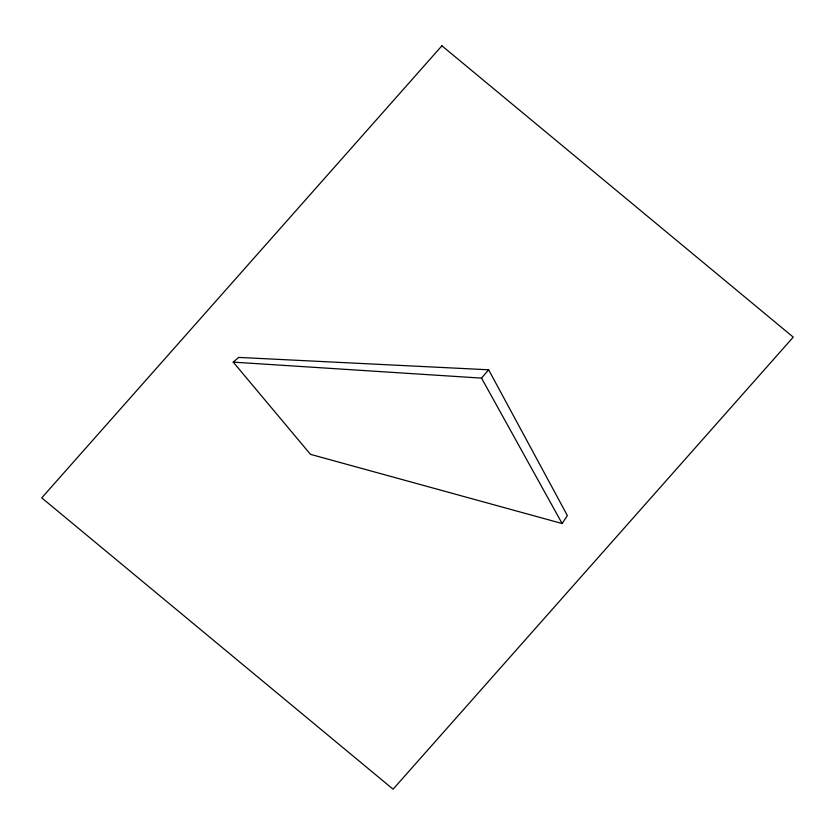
<?xml version="1.0" encoding="UTF-8"?>
<svg xmlns="http://www.w3.org/2000/svg" width="835" height="835" viewBox="0 0 835 835"><rect width="100%" height="100%" fill="white"/><g stroke="black" fill="none" stroke-linecap="round" stroke-linejoin="round"><path stroke-width="1.25" d="M562.122 523.535L567.372 515.571L488.642 369.79L238.643 357.411L233.236 362.129L310.484 454.344L562.122 523.535L481.544 378.119L233.236 362.129M481.544 378.109L488.642 369.79M441.913 45.8L41.75 497.869L393.087 789.2L793.25 337.131L441.913 45.8"/></g></svg>
